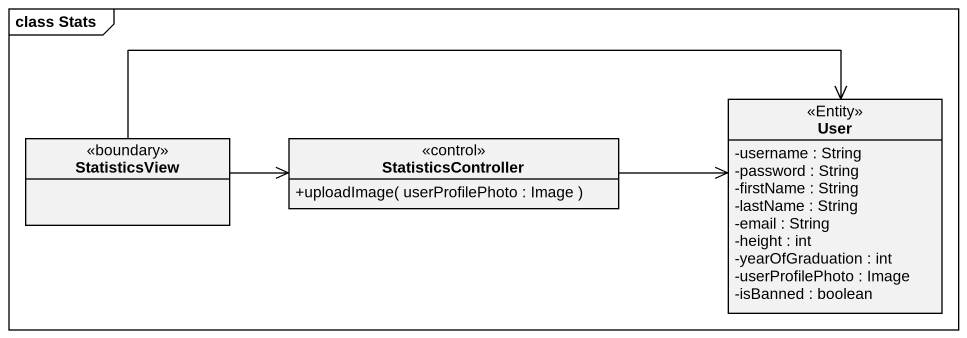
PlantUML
@startuml
mainframe class Stats
hide circle
hide empty members
skinparam classAttributeIconSize 0
class User <<Entity>> {
  -username : String
  -password : String
  -firstName : String
  -lastName : String
  -email : String
  -height : int
  -yearOfGraduation : int
  -userProfilePhoto : Image
  -isBanned : boolean
}
class StatisticsView <<boundary>>
class StatisticsController <<control>> {
  +uploadImage( userProfilePhoto : Image )
}
StatisticsView -right-> User
StatisticsView -right-> StatisticsController
StatisticsController -right-> User
@enduml
